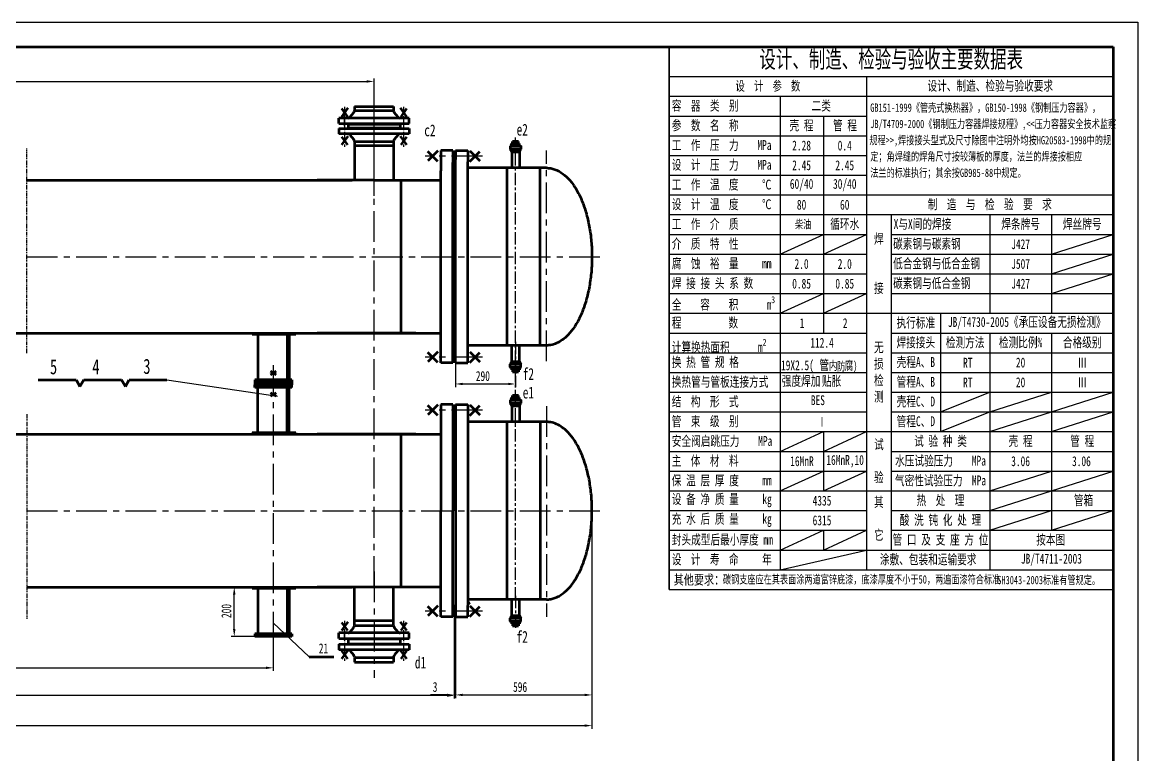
# Model space of a CAD drawing. Header units: millimetres. Extents: x 23903 to 90356, y -5632 to 81432.
# Drawn here: x 42975 to 47500, y 46860 to 49830 of the extents above; entities that cross this region are included whole.
import ezdxf

# ---------------------------------------------------------------- set-up
doc = ezdxf.new("R2010")
doc.units = ezdxf.units.MM
for name, pattern in [('CENTER', [50.8, 31.75, -6.35, 6.35, -6.35]), ('CENTERX2', [4, 2.5, -0.5, 0.5, -0.5]), ('PHANTOM2', [31.75, 15.875, -3.175, 3.175, -3.175, 3.175, -3.175])]:
    doc.linetypes.add(name, pattern=pattern)
doc.layers.get('0').update_dxf_attribs({"lineweight": 60})
doc.layers.get('DEFPOINTS').update_dxf_attribs({"color": 6, "linetype": 'PHANTOM2', "lineweight": 25})
doc.layers.add('CCX', color=3, linetype='Continuous', lineweight=25)
doc.layers.add('DD', color=4, linetype='CENTER', lineweight=25)
doc.styles.add('HZ', font='SIMFANG.TTF', dxfattribs={"width": 0.7})
doc.styles.add('HZ123', font='SIMFANG.TTF', dxfattribs={"width": 0.7, "height": 2.5})
doc.dimstyles.new('ISO-25$0', dxfattribs={"dimscale": 10, "dimtxt": 4, "dimasz": 3, "dimexe": 1.25, "dimexo": 0, "dimgap": 1.2, "dimtad": 1, "dimdec": 0, "dimtxsty": 'HZ', "dimcen": 0, "dimclrd": 256, "dimclrt": 256, "dimadec": 0, "dimazin": 0, "dimtfac": 1, "dimtdec": 0, "dimtmove": 0, "dimatfit": 2, "dimfxl": 1, "dimlwd": -1, "dimarcsym": 0})

# ---------------------------------------------------------------- blocks, each defined once
blk = doc.blocks.new('*D36')
at = {"layer": 'CCX', "color": 0, "lineweight": -2}
for p, q in [((43918.1, 47539.7), (43822.5, 47539.7)), ((43918.1, 47339.7), (43822.5, 47339.7))]:
    blk.add_line(p, q, dxfattribs=at)
at = {"layer": 'CCX'}
blk.add_line((43835, 47369.7), (43835, 47509.7), dxfattribs=at)
for points in [[(43830, 47509.7), (43840, 47509.7), (43835, 47539.7)], [(43830, 47369.7), (43840, 47369.7), (43835, 47339.7)]]:
    blk.add_solid(points, dxfattribs=at)
at = {"layer": 'DEFPOINTS', "color": 0}
for p in [(43835, 47539.7), (43918.1, 47539.7), (43918.1, 47339.7)]:
    blk.add_point(p, dxfattribs=at)
at = {"layer": 'CCX', "insert": (43803, 47442.8), "char_height": 40, "attachment_point": 5, "rotation": 90, "style": 'HZ'}
blk.add_mtext('200', dxfattribs=at)
blk = doc.blocks.new('*D39')
at = {"layer": 'CCX', "color": 0, "lineweight": -2}
for p, q in [((41093.1, 47339.7), (41093.1, 47199.9)), ((43993.1, 47349.7), (43993.1, 47199.9))]:
    blk.add_line(p, q, dxfattribs=at)
at = {"layer": 'CCX'}
blk.add_line((41123.1, 47212.4), (43963.1, 47212.4), dxfattribs=at)
for points in [[(41123.1, 47217.4), (41123.1, 47207.4), (41093.1, 47212.4)], [(43963.1, 47217.4), (43963.1, 47207.4), (43993.1, 47212.4)]]:
    blk.add_solid(points, dxfattribs=at)
at = {"layer": 'DEFPOINTS', "color": 0}
for p in [(41093.1, 47339.7), (43993.1, 47349.7), (43993.1, 47212.4)]:
    blk.add_point(p, dxfattribs=at)
at = {"layer": 'CCX', "insert": (42613.8, 47244.4), "char_height": 40, "attachment_point": 5, "style": 'HZ'}
blk.add_mtext('4400', dxfattribs=at)
blk = doc.blocks.new('*D40')
at = {"layer": 'CCX', "color": 0, "lineweight": -2}
for p, q in [((45286.1, 47849.7), (45286.1, 47090)), ((44732.1, 47466.7), (44732.1, 47090))]:
    blk.add_line(p, q, dxfattribs=at)
at = {"layer": 'CCX'}
blk.add_line((44762.1, 47102.5), (45256.1, 47102.5), dxfattribs=at)
for points in [[(44762.1, 47107.5), (44762.1, 47097.5), (44732.1, 47102.5)], [(45256.1, 47107.5), (45256.1, 47097.5), (45286.1, 47102.5)]]:
    blk.add_solid(points, dxfattribs=at)
at = {"layer": 'DEFPOINTS', "color": 0}
for p in [(45286.1, 47849.7), (44732.1, 47466.7), (45286.1, 47102.5)]:
    blk.add_point(p, dxfattribs=at)
at = {"layer": 'CCX', "insert": (44994.5, 47134.5), "char_height": 40, "attachment_point": 5, "style": 'HZ'}
blk.add_mtext('596', dxfattribs=at)
blk = doc.blocks.new('*D41')
at = {"layer": 'CCX', "color": 0, "lineweight": -2}
for p, q in [((44727.6, 47468.2), (44727.6, 47090)), ((44732.1, 47466.7), (44732.1, 47090))]:
    blk.add_line(p, q, dxfattribs=at)
at = {"layer": 'CCX'}
for p, q in [((44697.6, 47102.5), (44631.5, 47102.5)), ((44732.1, 47102.5), (44727.6, 47102.5)), ((44762.1, 47102.5), (44792.1, 47102.5))]:
    blk.add_line(p, q, dxfattribs=at)
for points in [[(44697.6, 47107.5), (44697.6, 47097.5), (44727.6, 47102.5)], [(44762.1, 47107.5), (44762.1, 47097.5), (44732.1, 47102.5)]]:
    blk.add_solid(points, dxfattribs=at)
at = {"layer": 'DEFPOINTS', "color": 0}
for p in [(44727.6, 47468.2), (44732.1, 47466.7), (44727.6, 47102.5)]:
    blk.add_point(p, dxfattribs=at)
at = {"layer": 'CCX', "insert": (44649.6, 47134.5), "char_height": 40, "attachment_point": 5, "style": 'HZ'}
blk.add_mtext('3', dxfattribs=at)
blk = doc.blocks.new('*D23')
at = {"layer": 'CCX', "color": 0, "lineweight": -2}
for p, q in [((40460.1, 47469.7), (40460.1, 47087.5)), ((44727.6, 47466.7), (44727.6, 47087.5))]:
    blk.add_line(p, q, dxfattribs=at)
at = {"layer": 'CCX'}
blk.add_line((44697.6, 47100), (40490.1, 47100), dxfattribs=at)
for points in [[(40490.1, 47105), (40490.1, 47095), (40460.1, 47100)], [(44697.6, 47105), (44697.6, 47095), (44727.6, 47100)]]:
    blk.add_solid(points, dxfattribs=at)
at = {"layer": 'DEFPOINTS', "color": 0}
for p in [(40460.1, 47469.7), (44727.6, 47466.7), (40460.1, 47100)]:
    blk.add_point(p, dxfattribs=at)
at = {"layer": 'CCX', "insert": (42590.9, 47132), "char_height": 40, "attachment_point": 5, "style": 'HZ'}
blk.add_mtext('5774', dxfattribs=at)
blk = doc.blocks.new('*D24')
at = {"layer": 'CCX', "color": 0, "lineweight": -2}
for p, q in [((39707.6, 47849.7), (39707.6, 46965.6)), ((45286.1, 47849.7), (45286.1, 46965.6))]:
    blk.add_line(p, q, dxfattribs=at)
at = {"layer": 'CCX'}
blk.add_line((39737.6, 46978.1), (45256.1, 46978.1), dxfattribs=at)
for points in [[(39737.6, 46983.1), (39737.6, 46973.1), (39707.6, 46978.1)], [(45256.1, 46983.1), (45256.1, 46973.1), (45286.1, 46978.1)]]:
    blk.add_solid(points, dxfattribs=at)
at = {"layer": 'DEFPOINTS', "color": 0}
for p in [(39707.6, 47849.7), (45286.1, 47849.7), (45286.1, 46978.1)]:
    blk.add_point(p, dxfattribs=at)
at = {"layer": 'CCX', "insert": (42446.9, 47010.1), "char_height": 40, "attachment_point": 5, "style": 'HZ'}
blk.add_mtext('7141', dxfattribs=at)
blk = doc.blocks.new('*D42')
at = {"layer": 'CCX', "color": 0, "lineweight": -2}
for p, q in [((44732.1, 48449.7), (44732.1, 48351)), ((44976.1, 48396), (44976.1, 48351))]:
    blk.add_line(p, q, dxfattribs=at)
at = {"layer": 'CCX'}
blk.add_line((44762.1, 48363.5), (44946.1, 48363.5), dxfattribs=at)
for points in [[(44762.1, 48368.5), (44762.1, 48358.5), (44732.1, 48363.5)], [(44946.1, 48368.5), (44946.1, 48358.5), (44976.1, 48363.5)]]:
    blk.add_solid(points, dxfattribs=at)
at = {"layer": 'DEFPOINTS', "color": 0}
for p in [(44732.1, 48449.7), (44976.1, 48396), (44976.1, 48363.5)]:
    blk.add_point(p, dxfattribs=at)
at = {"layer": 'CCX', "insert": (44843.5, 48395.5), "char_height": 40, "attachment_point": 5, "style": 'HZ'}
blk.add_mtext('290', dxfattribs=at)
blk = doc.blocks.new('*D167')
at = {"layer": 'CCX', "color": 0, "lineweight": -2}
for p, q in [((40793.1, 48613.4), (40793.1, 49602.9)), ((44402.1, 49189.7), (44402.1, 49602.9))]:
    blk.add_line(p, q, dxfattribs=at)
at = {"layer": 'CCX'}
blk.add_line((40823.1, 49590.4), (44372.1, 49590.4), dxfattribs=at)
for points in [[(40823.1, 49595.4), (40823.1, 49585.4), (40793.1, 49590.4)], [(44372.1, 49595.4), (44372.1, 49585.4), (44402.1, 49590.4)]]:
    blk.add_solid(points, dxfattribs=at)
at = {"layer": 'DEFPOINTS', "color": 0}
for p in [(44402.1, 49590.4), (44402.1, 49189.7), (40793.1, 48613.4)]:
    blk.add_point(p, dxfattribs=at)
at = {"layer": 'CCX', "insert": (42392.3, 49622.4), "char_height": 40, "attachment_point": 5, "style": 'HZ'}
blk.add_mtext('5100', dxfattribs=at)

msp = doc.modelspace()

# ---------------------------------------------------------------- linework, layer by layer
for p, q in [((39339.8, 49730.1), (47399.8, 49730.1)), ((47399.8, 49730.1), (47399.8, 43990.1)), ((44270.1, 49480.4), (44294.1, 49447.5)), ((44296.1, 49483.5), (44270.2, 49447.5)), ((44304.2, 49445.3), (44320.3, 49464.3)), ((44322.6, 49488.8), (44481.6, 49488.8)), ((44322.6, 49488.8), (44322.6, 49472.7)), ((44322.6, 49472.7), (44481.6, 49472.7)), ((44481.6, 49488.8), (44481.6, 49472.7)), ((44500.1, 49445.3), (44484, 49464.3)), ((44508.1, 49483.5), (44534.1, 49447.5)), ((44534.2, 49480.4), (44510.2, 49447.5)), ((44544.6, 49441.7), (44259.6, 49441.7)), ((44259.6, 49419.7), (44259.6, 49441.7)), ((44259.6, 49419.7), (44544.6, 49419.7)), ((44296.6, 49417.7), (44296.6, 49419.7)), ((44296.6, 49417.7), (44507.6, 49417.7)), ((44296.6, 49417.7), (44296.6, 49401.7)), ((44507.6, 49417.7), (44507.6, 49419.7)), ((44507.6, 49419.7), (44507.6, 49401.7)), ((44544.6, 49419.7), (44544.6, 49441.7)), ((44259.6, 49399.7), (44259.6, 49377.7)), ((44259.6, 49399.7), (44544.6, 49399.7)), ((44544.6, 49377.7), (44259.6, 49377.7)), ((44270.1, 49365.6), (44294.1, 49332.7)), ((44296.1, 49368.8), (44270.2, 49332.7)), ((44296.6, 49401.7), (44507.6, 49401.7)), ((44296.6, 49401.7), (44296.6, 49399.7)), ((44304.2, 49374.2), (44320.3, 49355.2)), ((44500.1, 49374.2), (44484, 49355.2)), ((44507.6, 49401.7), (44507.6, 49399.7)), ((44508.1, 49368.8), (44534.1, 49332.7)), ((44534.2, 49365.6), (44510.2, 49332.7)), ((44544.6, 49399.7), (44544.6, 49377.7)), ((44322.6, 49346.7), (44322.6, 49189.7)), ((44322.6, 49346.7), (44481.6, 49346.7)), ((44322.6, 49330.7), (44481.6, 49330.7)), ((44481.6, 49346.7), (44481.6, 49189.7)), ((44956.4, 49330), (44954.7, 49328.3)), ((44954.7, 49328.3), (44954.7, 49315.5)), ((44954.7, 49328.3), (44997.6, 49328.3)), ((44956.4, 49330), (44995.8, 49330)), ((44959.8, 49330), (44959.8, 49338.6)), ((44959.8, 49338.6), (44976.1, 49338.6)), ((44959.8, 49338.6), (44964.1, 49338.6)), ((44964.1, 49338.6), (44964.1, 49346.3)), ((44967.1, 49347.2), (44985.1, 49347.2)), ((44970.1, 49346.3), (44970.1, 49338.6)), ((44992.4, 49338.6), (44976.1, 49338.6)), ((44982.1, 49346.3), (44982.1, 49338.6)), ((44988.1, 49338.6), (44988.1, 49346.3)), ((44992.4, 49338.6), (44988.1, 49338.6)), ((44992.4, 49330), (44992.4, 49338.6)), ((44995.8, 49330), (44997.6, 49328.3)), ((44997.6, 49328.3), (44997.6, 49315.5)), ((44660.8, 49308.5), (44620.1, 49267.8)), ((44660.8, 49266), (44620.1, 49306.7)), ((44721.6, 49309.7), (44673.6, 49309.7)), ((44673.6, 49309.7), (44673.6, 49228.4)), ((44721.6, 49309.7), (44721.6, 49261.2)), ((44726.1, 49267.7), (44732.1, 49273.7)), ((44732.1, 49309.7), (44732.1, 49273.7)), ((44732.1, 49309.7), (44782.1, 49309.7)), ((44732.1, 49273.7), (44732.1, 49309.7)), ((44732.1, 49273.7), (44732.1, 49309.7)), ((44732.1, 48485.7), (44732.1, 49273.7)), ((44782.1, 49309.7), (44782.1, 49264.8)), ((44791, 49308.5), (44831.7, 49267.8)), ((44791, 49266), (44831.7, 49306.7)), ((44960.7, 49304.3), (44954.7, 49315.5)), ((44954.7, 49315.5), (44997.6, 49315.5)), ((44960.7, 49304.3), (44960.7, 49239.7)), ((44960.7, 49304.3), (44991.6, 49304.3)), ((44991.6, 49304.3), (44997.6, 49315.5)), ((44991.6, 49304.3), (44991.6, 49239.7)), ((44673.6, 48531.1), (44673.6, 49228.4)), ((44727.6, 49261.2), (44721.6, 49261.2)), ((44721.6, 48498.2), (44721.6, 49261.2)), ((44726.1, 49267.7), (44726.1, 49261.2)), ((44726.1, 48498.2), (44726.1, 49261.2)), ((44732.1, 48960.1), (44732.1, 49262.7)), ((44782.1, 48494.7), (44782.1, 49264.8)), ((44976.1, 49239.7), (44782.1, 49239.7)), ((44942.1, 48519.7), (44942.1, 49239.7)), ((45101.1, 49239.7), (44976.1, 49239.7)), ((45076.1, 48519.7), (45076.1, 49239.7)), ((42993.3, 49189.7), (44313.6, 49189.7)), ((44402.1, 49189.7), (44171, 49189.7)), ((44402.1, 49189.7), (44673.6, 49189.7)), ((44511.6, 48569.7), (44511.6, 49189.7)), ((40793.1, 48569.7), (44673.6, 48569.7)), ((43907.6, 48563.7), (43907.6, 48569.7)), ((44085.1, 48563.7), (43907.6, 48563.7)), ((43930.1, 48563.7), (43930.1, 48379.7)), ((44050.1, 48563.7), (44050.1, 48379.7)), ((44058.1, 48563.7), (44058.1, 48379.7)), ((44085.1, 48563.7), (44085.1, 48569.7)), ((44571.6, 48569.7), (44171, 48569.7)), ((44673.6, 48449.7), (44673.6, 48531.1)), ((44976.1, 48519.7), (44782.1, 48519.7)), ((44960.7, 48455.2), (44960.7, 48519.7)), ((45101.1, 48519.7), (44976.1, 48519.7)), ((44991.6, 48455.2), (44991.6, 48519.7)), ((44660.8, 48493.5), (44620.1, 48452.8)), ((44660.8, 48451), (44620.1, 48491.7)), ((44721.6, 48449.7), (44721.6, 48498.2)), ((44726.1, 48498.2), (44721.6, 48498.2)), ((44726.1, 48491.7), (44726.1, 48498.2)), ((44726.1, 48491.7), (44732.1, 48485.7)), ((44732.1, 48449.7), (44732.1, 48485.7)), ((44782.1, 48449.7), (44782.1, 48494.7)), ((44791, 48493.5), (44831.7, 48452.8)), ((44791, 48451), (44831.7, 48491.7)), ((43981.5, 48415.3), (44004.4, 48400.8)), ((44004.8, 48415.3), (43981.9, 48400.8)), ((44721.6, 48449.7), (44673.6, 48449.7)), ((44732.1, 48449.7), (44782.1, 48449.7)), ((44960.7, 48455.2), (44954.7, 48444)), ((44954.7, 48444), (44997.6, 48444)), ((44954.7, 48431.2), (44954.7, 48444)), ((44954.7, 48431.2), (44997.6, 48431.2)), ((44956.4, 48429.5), (44954.7, 48431.2)), ((44956.4, 48429.5), (44995.8, 48429.5)), ((44959.8, 48429.5), (44959.8, 48420.9)), ((44959.8, 48420.9), (44964.1, 48420.9)), ((44959.8, 48420.9), (44976.1, 48420.9)), ((44960.7, 48455.2), (44991.6, 48455.2)), ((44964.1, 48420.9), (44964.1, 48413.2)), ((44970.1, 48413.2), (44970.1, 48420.9)), ((44992.4, 48420.9), (44976.1, 48420.9)), ((44982.1, 48413.2), (44982.1, 48420.9)), ((44992.4, 48420.9), (44988.1, 48420.9)), ((44988.1, 48420.9), (44988.1, 48413.2)), ((44991.6, 48455.2), (44997.6, 48444)), ((44992.4, 48429.5), (44992.4, 48420.9)), ((44995.8, 48429.5), (44997.6, 48431.2)), ((44997.6, 48431.2), (44997.6, 48444)), ((43039.9, 48380), (43193.3, 48380)), ((43193.3, 48380), (43208.8, 48353.2)), ((43208.8, 48353.2), (43224.3, 48380)), ((43224.3, 48380), (43377.7, 48380)), ((43377.7, 48380), (43393.2, 48353.2)), ((43393.2, 48353.2), (43408.7, 48380)), ((43408.7, 48380), (43562.1, 48380)), ((44068.1, 48379.7), (43918.1, 48379.7)), ((43918.1, 48379.7), (43918.1, 48369.7)), ((44068.1, 48369.7), (43918.1, 48369.7)), ((43918.1, 48369.7), (43918.1, 48349.7)), ((44068.1, 48379.7), (44068.1, 48369.7)), ((44068.1, 48369.7), (44068.1, 48359.7)), ((44967.1, 48412.3), (44985.1, 48412.3)), ((43918.1, 48349.7), (43918.1, 48359.7)), ((44068.1, 48359.7), (43918.1, 48359.7)), ((44068.1, 48349.7), (43918.1, 48349.7)), ((43930.1, 48165.7), (43930.1, 48349.7)), ((43981.5, 48313.7), (44004.4, 48328.1)), ((44004.8, 48313.7), (43981.9, 48328.1)), ((44050.1, 48165.7), (44050.1, 48349.7)), ((44058.1, 48165.7), (44058.1, 48349.7)), ((44068.1, 48349.7), (44068.1, 48359.7)), ((44660.8, 48278.5), (44620.1, 48237.8)), ((44673.6, 48279.7), (44673.6, 47849.7)), ((44721.6, 48279.7), (44673.6, 48279.7)), ((44721.6, 48279.7), (44721.6, 47849.7)), ((44732.1, 48279.7), (44782.1, 48279.7)), ((44732.1, 48279.7), (44732.1, 48243.7)), ((44782.1, 48279.7), (44782.1, 48234.8)), ((44791, 48278.5), (44831.7, 48237.8)), ((44956.4, 48300), (44954.7, 48298.3)), ((44954.7, 48298.3), (44997.6, 48298.3)), ((44954.7, 48298.3), (44954.7, 48285.5)), ((44954.7, 48285.5), (44997.6, 48285.5)), ((44960.7, 48274.3), (44954.7, 48285.5)), ((44956.4, 48300), (44995.8, 48300)), ((44959.8, 48308.6), (44964.1, 48308.6)), ((44959.8, 48308.6), (44976.1, 48308.6)), ((44959.8, 48300), (44959.8, 48308.6)), ((44964.1, 48308.6), (44964.1, 48316.3)), ((44967.1, 48317.2), (44985.1, 48317.2)), ((44970.1, 48316.3), (44970.1, 48308.6)), ((44992.4, 48308.6), (44976.1, 48308.6)), ((44982.1, 48316.3), (44982.1, 48308.6)), ((44988.1, 48308.6), (44988.1, 48316.3)), ((44992.4, 48308.6), (44988.1, 48308.6)), ((44991.6, 48274.3), (44997.6, 48285.5)), ((44992.4, 48300), (44992.4, 48308.6)), ((44995.8, 48300), (44997.6, 48298.3)), ((44997.6, 48298.3), (44997.6, 48285.5)), ((44660.8, 48236), (44620.1, 48276.7)), ((44726.1, 48237.7), (44732.1, 48243.7)), ((44732.1, 48243.7), (44732.1, 47455.7)), ((44782.1, 48234.8), (44782.1, 47464.7)), ((44791, 48236), (44831.7, 48276.7)), ((44960.7, 48274.3), (44991.6, 48274.3)), ((44960.7, 48274.3), (44960.7, 48209.7)), ((44991.6, 48274.3), (44991.6, 48209.7)), ((44976.1, 48209.7), (44782.1, 48209.7)), ((44942.1, 47489.7), (44942.1, 48209.7)), ((45101.1, 48209.7), (44976.1, 48209.7)), ((45076.1, 48209.7), (45076.1, 47489.7)), ((40793.1, 48159.7), (44673.6, 48159.7)), ((44085.1, 48165.7), (43907.6, 48165.7)), ((43907.6, 48165.7), (43907.6, 48159.7)), ((44085.1, 48165.7), (44085.1, 48159.7)), ((44571.6, 48159.7), (44171, 48159.7)), ((44511.6, 47539.7), (44511.6, 48159.7)), ((44673.6, 47419.7), (44673.6, 47849.7)), ((44721.6, 47419.7), (44721.6, 47849.7)), ((44732.1, 47769.4), (44732.1, 47466.7)), ((42993.3, 47539.7), (44313.6, 47539.7)), ((43907.6, 47533.7), (43907.6, 47539.7)), ((44085.1, 47533.7), (43907.6, 47533.7)), ((43930.1, 47533.7), (43930.1, 47349.7)), ((44050.1, 47533.7), (44050.1, 47349.7)), ((44058.1, 47533.7), (44058.1, 47349.7)), ((44085.1, 47533.7), (44085.1, 47539.7)), ((44673.6, 47539.7), (44171, 47539.7)), ((44322.6, 47384.7), (44322.6, 47539.7)), ((44481.6, 47384.7), (44481.6, 47539.7)), ((44660.8, 47463.5), (44620.1, 47422.8)), ((44726.1, 47461.7), (44726.1, 47468.2)), ((44976.1, 47489.7), (44782.1, 47489.7)), ((44782.1, 47419.7), (44782.1, 47464.7)), ((44791, 47463.5), (44831.7, 47422.8)), ((44960.7, 47425.2), (44960.7, 47489.7)), ((45101.1, 47489.7), (44976.1, 47489.7)), ((44991.6, 47425.2), (44991.6, 47489.7)), ((44660.8, 47421), (44620.1, 47461.7)), ((44721.6, 47419.7), (44673.6, 47419.7)), ((44726.1, 47461.7), (44732.1, 47455.7)), ((44732.1, 47419.7), (44732.1, 47455.7)), ((44732.1, 47455.7), (44732.1, 47419.7)), ((44732.1, 47455.7), (44732.1, 47419.7)), ((44732.1, 47419.7), (44782.1, 47419.7)), ((44791, 47421), (44831.7, 47461.7)), ((44960.7, 47425.2), (44954.7, 47414)), ((44960.7, 47425.2), (44991.6, 47425.2)), ((44991.6, 47425.2), (44997.6, 47414)), ((44270.1, 47396), (44294.1, 47363.1)), ((44296.1, 47399.2), (44270.2, 47363.1)), ((44304.2, 47357.3), (44320.3, 47376.3)), ((44322.6, 47404.5), (44481.6, 47404.5)), ((44322.6, 47384.7), (44481.6, 47384.7)), ((44500.1, 47357.3), (44484, 47376.3)), ((44508.1, 47399.2), (44534.1, 47363.1)), ((44534.2, 47396), (44510.2, 47363.1)), ((44954.7, 47401.2), (44954.7, 47414)), ((44954.7, 47414), (44997.6, 47414)), ((44956.4, 47399.5), (44954.7, 47401.2)), ((44954.7, 47401.2), (44997.6, 47401.2)), ((44956.4, 47399.5), (44995.8, 47399.5)), ((44959.8, 47399.5), (44959.8, 47390.9)), ((44959.8, 47390.9), (44976.1, 47390.9)), ((44959.8, 47390.9), (44964.1, 47390.9)), ((44964.1, 47390.9), (44964.1, 47383.2)), ((44967.1, 47382.3), (44985.1, 47382.3)), ((44970.1, 47383.2), (44970.1, 47390.9)), ((44992.4, 47390.9), (44976.1, 47390.9)), ((44982.1, 47383.2), (44982.1, 47390.9)), ((44988.1, 47390.9), (44988.1, 47383.2)), ((44992.4, 47390.9), (44988.1, 47390.9)), ((44992.4, 47399.5), (44992.4, 47390.9)), ((44995.8, 47399.5), (44997.6, 47401.2)), ((44997.6, 47401.2), (44997.6, 47414)), ((44068.1, 47349.7), (43918.1, 47349.7)), ((43918.1, 47349.7), (43918.1, 47339.7)), ((44068.1, 47339.7), (43918.1, 47339.7)), ((44068.1, 47349.7), (44068.1, 47339.7)), ((44544.6, 47353.7), (44259.6, 47353.7)), ((44259.6, 47331.7), (44259.6, 47353.7)), ((44259.6, 47331.7), (44544.6, 47331.7)), ((44296.6, 47333.4), (44296.6, 47335.4)), ((44296.6, 47333.4), (44296.6, 47317.4)), ((44296.6, 47329.7), (44296.6, 47331.7)), ((44296.6, 47331.7), (44296.6, 47309.7)), ((44296.6, 47329.7), (44507.6, 47329.7)), ((44507.6, 47329.7), (44507.6, 47331.7)), ((44507.6, 47329.7), (44507.6, 47307.7)), ((44544.6, 47331.7), (44544.6, 47353.7)), ((44259.6, 47307.7), (44259.6, 47285.7)), ((44259.6, 47307.7), (44544.6, 47307.7)), ((44544.6, 47285.7), (44259.6, 47285.7)), ((44296.1, 47284.5), (44270.2, 47248.4)), ((44296.6, 47317.4), (44296.6, 47315.4)), ((44296.6, 47309.7), (44507.6, 47309.7)), ((44296.6, 47309.7), (44296.6, 47307.7)), ((44304.2, 47282.2), (44320.3, 47263.2)), ((44500.1, 47282.2), (44484, 47263.2)), ((44507.6, 47309.7), (44507.6, 47307.7)), ((44508.1, 47284.5), (44534.1, 47248.4)), ((44544.6, 47307.7), (44544.6, 47285.7)), ((44139.1, 47257.1), (44239.1, 47257.1)), ((44270.1, 47281.3), (44294.1, 47248.4)), ((44322.6, 47254.7), (44481.6, 47254.7)), ((44322.6, 47254.7), (44322.6, 47235)), ((44481.6, 47256.7), (44481.6, 47235)), ((44534.2, 47281.3), (44510.2, 47248.4)), ((44322.6, 47235), (44481.6, 47235))]:
    msp.add_line(p, q)
for centre, radius, start, end in [((44312.6, 49470.8), 10, 319.7953, 0), ((44491.6, 49470.8), 10, 180, 220.2047), ((44296.5, 49451.7), 10, 270, 319.7953), ((44507.7, 49451.7), 10, 220.2047, 270), ((44507.7, 49451.7), 10, 220.2047, 270), ((44296.5, 49367.7), 10, 40.2047, 90), ((44507.7, 49367.7), 10, 90, 139.7953), ((44312.6, 49348.7), 10, 0, 40.2047), ((44491.6, 49348.7), 10, 139.7953, 180), ((44967.1, 49341.6), 5.59, 57.5288, 122.4712), ((44967.1, 49341.6), 5.59, 57.5288, 122.4712), ((44976.1, 49325.7), 21.4, 73.7398, 106.2602), ((44976.1, 49325.7), 21.4, 73.7398, 106.2602), ((44985.1, 49341.6), 5.59, 57.5288, 122.4712), ((44985.1, 49341.6), 5.59, 57.5288, 122.4712), ((44967.1, 48417.9), 5.59, 237.5288, 302.4712), ((44967.1, 48417.9), 5.59, 237.5288, 302.4712), ((44976.1, 48433.7), 21.4, 253.7398, 286.2602), ((44976.1, 48433.7), 21.4, 253.7398, 286.2602), ((44985.1, 48417.9), 5.59, 237.5288, 302.4712), ((44985.1, 48417.9), 5.59, 237.5288, 302.4712), ((44967.1, 48311.6), 5.59, 57.5288, 122.4712), ((44967.1, 48311.6), 5.59, 57.5288, 122.4712), ((44976.1, 48295.7), 21.4, 73.7398, 106.2602), ((44976.1, 48295.7), 21.4, 73.7398, 106.2602), ((44985.1, 48311.6), 5.59, 57.5288, 122.4712), ((44985.1, 48311.6), 5.59, 57.5288, 122.4712), ((44794.1, 47464.7), 12, 105.9454, 180), ((44312.6, 47382.8), 10, 319.7953, 0), ((44491.6, 47382.8), 10, 180, 220.2047), ((44967.1, 47387.9), 5.59, 237.5288, 302.4712), ((44967.1, 47387.9), 5.59, 237.5288, 302.4712), ((44976.1, 47403.7), 21.4, 253.7398, 286.2602), ((44976.1, 47403.7), 21.4, 253.7398, 286.2602), ((44985.1, 47387.9), 5.59, 237.5288, 302.4712), ((44985.1, 47387.9), 5.59, 237.5288, 302.4712), ((44296.5, 47363.7), 10, 270, 319.7953), ((44507.7, 47363.7), 10, 220.2047, 270), ((44296.5, 47275.7), 10, 40.2047, 90), ((44507.7, 47275.7), 10, 90, 139.7953), ((44312.6, 47256.7), 10, 0, 40.2047), ((44491.6, 47256.7), 10, 139.7953, 180)]:
    msp.add_arc(centre, radius, start, end)
for points in [[(45101.1, 49239.7), (45107, 49239.7), (45112.8, 49239.2), (45124.3, 49237.1), (45130.1, 49235.6), (45141.4, 49231.5), (45147, 49228.9), (45162.8, 49220.2), (45172.8, 49212.8), (45191.8, 49195), (45200.8, 49184.6), (45218, 49160.7), (45226.1, 49147.1), (45240.9, 49117.5), (45247.7, 49101.5), (45259.7, 49067.5), (45264.9, 49049.5), (45273.7, 49011.9), (45277.3, 48992.4), (45282.7, 48952.5), (45284.5, 48932.1), (45286.3, 48890.9), (45286.4, 48870.2), (45284.6, 48829), (45282.8, 48808.6), (45277.5, 48768.6), (45274, 48749.1), (45265.3, 48711.5), (45260.1, 48693.4), (45248.2, 48659.2), (45241.5, 48643.2), (45226.7, 48613.5), (45218.6, 48599.9), (45201.3, 48575.5), (45192, 48564.7), (45175.1, 48548.8), (45167.6, 48543), (45152.3, 48533.1), (45144.3, 48529.1), (45128.2, 48523.2), (45119.9, 48521.2), (45108.1, 48519.9), (45104.6, 48519.7), (45101.1, 48519.7)], [(45101.1, 47489.7), (45107, 47489.7), (45112.8, 47490.3), (45124.3, 47492.3), (45130.1, 47493.9), (45141.4, 47498), (45147, 47500.5), (45162.8, 47509.3), (45172.8, 47516.7), (45191.8, 47534.5), (45200.8, 47544.9), (45218, 47568.8), (45226.1, 47582.4), (45240.9, 47612), (45247.7, 47628), (45259.7, 47662), (45264.9, 47680), (45273.7, 47717.6), (45277.3, 47737.1), (45282.7, 47777), (45284.5, 47797.4), (45286.3, 47838.6), (45286.4, 47859.3), (45284.6, 47900.5), (45282.8, 47920.9), (45277.5, 47960.9), (45274, 47980.4), (45265.3, 48018), (45260.1, 48036.1), (45248.2, 48070.3), (45241.5, 48086.3), (45226.7, 48116), (45218.6, 48129.6), (45201.3, 48154), (45192, 48164.8), (45175.1, 48180.7), (45167.6, 48186.5), (45152.3, 48196.4), (45144.3, 48200.4), (45128.2, 48206.3), (45119.9, 48208.3), (45108.1, 48209.6), (45104.6, 48209.7), (45101.1, 48209.7)]]:
    msp.add_open_spline(points, degree=3, knots=[0, 0, 0, 0, 0.089618, 0.089618, 0.179236, 0.179236, 0.268854, 0.268854, 0.438635, 0.438635, 0.608415, 0.608415, 0.782984, 0.782984, 0.957552, 0.957552, 1.132121, 1.132121, 1.30669, 1.30669, 1.481258, 1.481258, 1.655827, 1.655827, 1.830395, 1.830395, 2.004964, 2.004964, 2.179532, 2.179532, 2.354101, 2.354101, 2.52867, 2.52867, 2.703238, 2.703238, 2.831403, 2.831403, 2.959567, 2.959567, 3.087732, 3.087732, 3.141593, 3.141593, 3.141593, 3.141593])
at = {"layer": 'CCX'}
for p, q in [((39089.8, 49830.1), (47499.8, 49830.1)), ((47499.8, 49830.1), (47499.8, 43890.1)), ((45599.8, 49610.1), (47399.8, 49610.1)), ((46399.8, 49610.1), (46399.8, 47610.1)), ((45599.8, 49530.1), (47399.8, 49530.1)), ((46049.8, 49530.1), (46049.8, 47610.1)), ((45599.8, 49450.1), (46399.8, 49450.1)), ((46224.8, 49450.1), (46224.8, 48570.1)), ((45599.8, 49370.1), (46399.8, 49370.1)), ((45599.8, 49290.1), (46399.8, 49290.1)), ((45599.8, 49210.1), (46399.8, 49210.1)), ((45599.8, 49130.1), (47399.8, 49130.1)), ((45599.8, 49050.1), (47399.8, 49050.1)), ((46499.8, 49050.1), (46499.8, 47690.1)), ((46899.8, 49050.1), (46899.8, 48650.1)), ((47149.8, 49050.1), (47149.8, 48650.1)), ((45599.8, 48970.1), (46399.8, 48970.1)), ((46049.8, 48890.1), (46224.8, 48970.1)), ((46224.8, 48890.1), (46399.8, 48970.1)), ((46499.8, 48970.1), (47399.8, 48970.1)), ((47149.8, 48890.1), (47399.8, 48970.1)), ((45599.8, 48890.1), (46399.8, 48890.1)), ((46499.8, 48890.1), (47399.8, 48890.1)), ((47149.8, 48810.1), (47399.8, 48890.1)), ((45599.8, 48810.1), (46399.8, 48810.1)), ((46499.8, 48810.1), (47399.8, 48810.1)), ((47149.8, 48730.1), (47399.8, 48810.1)), ((45599.8, 48730.1), (46399.8, 48730.1)), ((46049.8, 48650.1), (46224.8, 48730.1)), ((46224.8, 48650.1), (46399.8, 48730.1)), ((46499.8, 48730.1), (47399.8, 48730.1)), ((45599.8, 48650.1), (47399.8, 48650.1)), ((46699.8, 48650.1), (46699.8, 48170.1)), ((45599.8, 48570.1), (46399.8, 48570.1)), ((46499.8, 48570.1), (47399.8, 48570.1)), ((46899.8, 48570.1), (46899.8, 47610.1)), ((47149.8, 48570.1), (47149.8, 47850.1)), ((45599.8, 48490.1), (46399.8, 48490.1)), ((46499.8, 48490.1), (47399.8, 48490.1)), ((43562.1, 48380), (44010.1, 48313.5)), ((45599.8, 48410.1), (46399.8, 48410.1)), ((46499.8, 48410.1), (47399.8, 48410.1)), ((45599.8, 48330.1), (46399.8, 48330.1)), ((46499.8, 48330.1), (47399.8, 48330.1)), ((46699.8, 48250.1), (46899.8, 48330.1)), ((46899.8, 48250.1), (47149.8, 48330.1)), ((47149.8, 48250.1), (47399.8, 48330.1)), ((45599.8, 48250.1), (46399.8, 48250.1)), ((46499.8, 48250.1), (47399.8, 48250.1)), ((46699.8, 48170.1), (46899.8, 48250.1)), ((46899.8, 48170.1), (47149.8, 48250.1)), ((47149.8, 48170.1), (47399.8, 48250.1)), ((45599.8, 48170.1), (46399.8, 48170.1)), ((46049.8, 48090.1), (46224.8, 48170.1)), ((46224.8, 48090.1), (46399.8, 48170.1)), ((46224.8, 48170.1), (46224.8, 47930.1)), ((46399.8, 48170.1), (47399.8, 48170.1)), ((45599.8, 48090.1), (46399.8, 48090.1)), ((46499.8, 48090.1), (47399.8, 48090.1)), ((45599.8, 48010.1), (46399.8, 48010.1)), ((46049.8, 47930.1), (46224.8, 48010.1)), ((46224.8, 47930.1), (46399.8, 48010.1)), ((46499.8, 48010.1), (47399.8, 48010.1)), ((46899.8, 47930.1), (47149.8, 48010.1)), ((47149.8, 47930.1), (47399.8, 48010.1)), ((45599.8, 47930.1), (46399.8, 47930.1)), ((46399.8, 47930.1), (47399.8, 47930.1)), ((46899.8, 47850.1), (47149.8, 47930.1)), ((45599.8, 47850.1), (46399.8, 47850.1)), ((46499.8, 47850.1), (47399.8, 47850.1)), ((46899.8, 47770.1), (47149.8, 47850.1)), ((47149.8, 47850.1), (47149.8, 47770.1)), ((47149.8, 47770.1), (47399.8, 47850.1)), ((45599.8, 47770.1), (46399.8, 47770.1)), ((46049.8, 47690.1), (46224.8, 47770.1)), ((46224.8, 47770.1), (46224.8, 47690.1)), ((46224.8, 47690.1), (46399.8, 47770.1)), ((46499.8, 47770.1), (47399.8, 47770.1)), ((45599.8, 47690.1), (47399.8, 47690.1)), ((46049.8, 47610.1), (46399.8, 47690.1)), ((45599.8, 47610.1), (47399.8, 47610.1)), ((45599.8, 47530.1), (47399.8, 47530.1)), ((44139.1, 47257.1), (43993.1, 47395.2))]:
    msp.add_line(p, q, dxfattribs=at)
at = {"layer": 'CCX', "lineweight": 35}
for p, q in [((45599.8, 49730.1), (45599.8, 47530.1)), ((45599.8, 49730.1), (47399.8, 49730.1)), ((47399.8, 49730.1), (47399.8, 47607.1))]:
    msp.add_line(p, q, dxfattribs=at)
at = {"layer": 'DD', "linetype": 'CENTERX2', "ltscale": 50}
for p, q in [((44402.1, 47539.7), (44402.1, 49534.5)), ((44402.1, 49126.3), (44402.1, 49398.9)), ((44841.8, 49287.2), (44609.9, 49287.2)), ((45101.1, 48455.9), (45101.1, 49310.3)), ((42993.3, 48879.7), (45321.4, 48879.7)), ((44841.8, 48472.2), (44609.9, 48472.2)), ((43993.1, 48440.1), (43993.1, 47263.9)), ((44841.8, 48257.2), (44609.9, 48257.2)), ((45101.1, 48273.6), (45101.1, 47419.2)), ((42993.3, 47849.7), (45321.4, 47849.7)), ((44402.1, 47603.2), (44402.1, 47330.6)), ((44402.1, 47603.2), (44402.1, 47172.2)), ((44841.8, 47442.2), (44609.9, 47442.2))]:
    msp.add_line(p, q, dxfattribs=at)
at = {"layer": 'DD', "lineweight": -3}
for p, q in [((44282.1, 49487.4), (44282.1, 49324.9)), ((44282.1, 49409.1), (44282.1, 49463.7)), ((44522.1, 49487.4), (44522.1, 49324.9)), ((44282.1, 47403.1), (44282.1, 47240.6)), ((44282.1, 47324.8), (44282.1, 47379.4)), ((44522.1, 47403.1), (44522.1, 47240.6))]:
    msp.add_line(p, q, dxfattribs=at)
at = {"layer": 'DD', "linetype": 'CENTERX2', "ltscale": 20}
for p, q in [((44976.1, 47489.7), (44976.1, 49363.5)), ((44976.1, 48534.5), (44976.1, 48396)), ((44976.1, 48195), (44976.1, 48333.5)), ((44976.1, 47504.5), (44976.1, 47366))]:
    msp.add_line(p, q, dxfattribs=at)
at = {"layer": 'DEFPOINTS'}
for p, q in [((42993.3, 48488.7), (42993.3, 49318.6)), ((42993.3, 48240.8), (42993.3, 47410.9))]:
    msp.add_line(p, q, dxfattribs=at)

# ---------------------------------------------------------------- texts
at = {"color": 0, "style": 'HZ', "width": 0.7}
for s, height, p in [('5', 61.4, (43087.4, 48402.8)), ('4', 61.4, (43259.2, 48402.8)), ('3', 61.4, (43465.9, 48404.3)), ('21', 40, (44177.9, 47271.5))]:
    msp.add_text(s, height=height, dxfattribs=at).set_placement(p)
at = {"style": 'HZ123', "width": 0.7}
for s, p in [('f2', (45005.3, 48380.2)), ('e1', (45005.3, 48304.7))]:
    msp.add_text(s, height=48, dxfattribs=at).set_placement(p)
at = {"layer": 'CCX'}
for s, height, style, width, p in [(' GB151-1999《管壳式换热器》，GB150-1998《钢制压力容器》，', 33.75, 'HZ123', 0.7, (46397.9, 49467.2)), ('c2', 48, 'HZ123', 0.7, (44605.8, 49368.1)), ('e2', 48, 'HZ123', 0.7, (44980.3, 49370.8)), (' JB/T4709-2000《钢制压力容器焊接规程》,<<压力容器安全技术监察', 33.75, 'HZ123', 0.7, (46397.9, 49401.2)), ('规程>>,焊接接头型式及尺寸除图中注明外均按HG20583-1998中的规', 33.75, 'HZ123', 0.7, (46411.2, 49335.2)), (' 定；角焊缝的焊角尺寸按较薄板的厚度，法兰的焊接按相应', 33.75, 'HZ123', 0.7, (46397.9, 49269.1)), (' 法兰的标准执行；其余按GB985-88中规定。', 33.75, 'HZ123', 0.7, (46397.9, 49203.1)), ('19X2.5(', 40, 'HZ123', 0.7, (46052.9, 48419.4)), ('管', 40, 'HZ123', 0.7, (46208.4, 48420.3)), ('内', 35, 'HZ123', 0.7, (46247.2, 48420.3)), ('腐)', 35, 'HZ123', 0.7, (46311.6, 48420.3)), ('防', 35, 'HZ123', 0.7, (46279.7, 48417.6)), ('其他要求：', 40, 'HZ', 0.75, (45617.7, 47550)), (' 碳钢支座应在其表面涂两道富锌底漆，底漆厚度不小于50，两遍面漆符合标准', 33.75, 'HZ123', 0.7, (45800.2, 47554.1)), ('SH3043-2003标准有管规定。', 33.75, 'HZ123', 0.7, (46930.1, 47551.5)), ('f2', 48, 'HZ123', 0.7, (44980.3, 47314.1)), ('d1', 48, 'HZ123', 0.7, (44567.6, 47209.8))]:
    msp.add_text(s, height=height, dxfattribs=dict(at, style=style, width=width)).set_placement(p)
for s, insert, char_height, width, attachment_point, style in [('设计、制造、检验与验收主要数据表', (46499.8, 49676.3), 70, 1800, 5, 'HZ123'), ('{\\H0.9722x;设  计  参  数}', (45999.8, 49570.1), 40, 800, 5, 'HZ123'), ('设计、制造、检验与验收要求', (46901.7, 49570.7), 40, 1000, 5, 'HZ123'), ('容  器  类  别  ', (45609.8, 49490.1), 40, 450, 4, 'HZ123'), ('二类', (46216, 49490.1), 40, 175, 5, 'HZ123'), ('参  数  名  称  ', (45609.8, 49410.1), 40, 450, 4, 'HZ123'), ('壳 程', (46135.9, 49410.1), 40, 175, 5, 'HZ123'), ('管 程', (46312.4, 49410.1), 40, 175, 5, 'HZ123'), ('工  作  压  力    MPa  ', (45609.8, 49330.1), 40, 450, 4, 'HZ123'), ('2.28', (46136.4, 49330.1), 40, 175, 5, 'HZ123'), ('0.4', (46311.4, 49330.1), 40, 175, 5, 'HZ123'), ('设  计  压  力    MPa  ', (45609.8, 49250.1), 40, 450, 4, 'HZ123'), ('2.45', (46136.4, 49250.1), 40, 175, 5, 'HZ123'), ('2.45', (46311.4, 49250.1), 40, 175, 5, 'HZ123'), ('工  作  温  度     ℃ ', (45609.8, 49170.1), 40, 450, 4, 'HZ123'), ('60/40', (46136.4, 49170.1), 40, 175, 5, 'HZ123'), ('30/40', (46311.4, 49170.1), 40, 175, 5, 'HZ123'), ('设  计  温  度     ℃ ', (45609.8, 49090.1), 40, 450, 4, 'HZ123'), ('80', (46136.4, 49090.1), 40, 175, 5, 'HZ123'), ('60', (46311.4, 49090.1), 40, 175, 5, 'HZ123'), ('制  造  与  检  验  要  求', (46899.8, 49090.1), 40, 1000, 5, 'HZ123'), ('工  作  介  质      ', (45609.8, 49010.1), 40, 450, 4, 'HZ123'), ('柴油', (46142.6, 49009.2), 33.75, 175, 5, 'HZ123'), ('循环水', (46311.4, 49010.1), 40, 175, 5, 'HZ123'), ('X与X间的焊接', (46509.8, 49010.1), 40, 400, 4, 'HZ123'), ('焊条牌号', (47024.8, 49010.1), 40, 250, 5, 'HZ123'), ('焊丝牌号', (47274.8, 49010.1), 40, 250, 5, 'HZ123'), ('介  质  特  性', (45609.8, 48930.1), 40, 450, 4, 'HZ123'), ('焊\\P\\P\\P接', (46449.8, 48850.1), 40, 100, 5, 'HZ123'), ('碳素钢与碳素钢', (46507.7, 48930.1), 40, 400, 4, 'HZ123'), ('J427', (47024.8, 48930.1), 40, 250, 5, 'HZ123'), ('腐  蚀  裕  量     mm ', (45609.8, 48850.1), 40, 450, 4, 'HZ123'), ('2.0', (46136.4, 48850.1), 40, 175, 5, 'HZ123'), ('2.0', (46311.4, 48850.1), 40, 175, 5, 'HZ123'), ('低合金钢与低合金钢', (46507.7, 48850.1), 40, 400, 4, 'HZ123'), ('J507', (47024.8, 48850.1), 40, 250, 5, 'HZ123'), ('焊 接 接 头 系 数', (45609.8, 48770.1), 40, 450, 4, 'HZ123'), ('0.85', (46136.4, 48770.1), 40, 175, 5, 'HZ123'), ('0.85', (46311.4, 48770.1), 40, 175, 5, 'HZ123'), ('碳素钢与低合金钢', (46507.7, 48770.1), 40, 400, 4, 'HZ123'), ('J427', (47024.8, 48770.1), 40, 250, 5, 'HZ123'), ('\\A1;全    容    积      m{\\H0.7x;\\S3^ ;}', (45609.8, 48690.1), 40, 450, 4, 'HZ123'), ('JB/T4730-2005《承压设备无损检测》', (47049.8, 48610.1), 40, 700, 5, 'HZ123'), ('程          数', (45609.8, 48610.1), 40, 450, 4, 'HZ123'), ('1', (46137.9, 48610.1), 40, 175, 5, 'HZ123'), ('2', (46312.9, 48610.1), 40, 175, 5, 'HZ123'), ('执行标准', (46599.8, 48610.1), 40, 200, 5, 'HZ123'), ('112.4', (46219.2, 48530.1), 40, 175, 5, 'HZ123'), ('焊接接头', (46599.8, 48530.1), 40, 200, 5, 'HZ123'), ('检测方法', (46799.8, 48530.1), 40, 200, 5, 'HZ123'), ('检测比例%', (47024.8, 48530.1), 40, 250, 5, 'HZ123'), ('合格级别', (47274.8, 48530.1), 40, 250, 5, 'HZ123'), ('\\A1;计算换热面积      m{\\H0.7x;\\S2^ ;}', (45609.6, 48517.4), 40, 450, 4, 'HZ123'), ('无\\P损\\P检\\P测', (46449.8, 48410.1), 40, 100, 5, 'HZ123'), ('换 热 管 规 格      ', (45609.8, 48450.1), 40, 450, 4, 'HZ123'), ('壳程A、B', (46599.8, 48450.1), 40, 200, 5, 'HZ123'), ('RT', (46810.4, 48449.6), 40, 200, 5, 'HZ123'), ('20', (47024.8, 48450.1), 40, 250, 5, 'HZ123'), ('Ⅲ', (47274.8, 48450.1), 40, 250, 5, 'HZ123'), ('换热管与管板连接方式       ', (45609.8, 48370.1), 40, 450, 4, 'HZ123'), ('强度焊加 ', (46134.2, 48373.7), 40, 175, 5, 'HZ123'), (' 贴胀', (46248.5, 48373.7), 40, 175, 5, 'HZ123'), ('管程A、B', (46599.8, 48370.1), 40, 200, 5, 'HZ123'), ('RT', (46810.4, 48369.6), 40, 200, 5, 'HZ123'), ('20', (47024.8, 48370.1), 40, 250, 5, 'HZ123'), ('Ⅲ', (47274.8, 48370.1), 40, 250, 5, 'HZ123'), ('结  构  形  式     ', (45609.8, 48290.1), 40, 450, 4, 'HZ123'), ('BES', (46202.5, 48297.3), 40, 175, 5, 'HZ'), ('壳程C、D', (46599.8, 48290.1), 40, 200, 5, 'HZ123'), ('管  束  级  别     ', (45609.8, 48210.1), 40, 450, 4, 'HZ123'), ('管程C、D', (46599.8, 48210.1), 40, 200, 5, 'HZ123'), ('Ⅰ', (46219.2, 48210.1), 40, 175, 5, 'HZ'), ('安全阀启跳压力    MPa  ', (45609.8, 48130.1), 40, 450, 4, 'HZ123'), ('试\\P\\P验', (46449.8, 48050.1), 40, 100, 5, 'HZ123'), ('试 验 种 类   ', (46699.8, 48130.1), 40, 400, 5, 'HZ123'), ('壳 程', (47024.8, 48130.1), 40, 250, 5, 'HZ123'), ('管 程', (47274.8, 48130.1), 40, 250, 5, 'HZ123'), ('主  体  材  料', (45609.8, 48050.1), 40, 450, 4, 'HZ123'), ('16MnR', (46137.9, 48050.1), 40, 175, 5, 'HZ123'), ('16MnR,10', (46312.9, 48050.1), 40, 175, 5, 'HZ123'), ('水压试验压力    MPa', (46699.8, 48050.1), 40, 400, 5, 'HZ123'), ('3.06', (47024.8, 48050.1), 40, 250, 5, 'HZ123'), ('3.06', (47271.5, 48050.1), 40, 250, 5, 'HZ123'), ('保 温 层 厚 度     mm ', (45609.8, 47970.1), 40, 450, 4, 'HZ123'), ('气密性试验压力  MPa', (46699.8, 47970.1), 40, 400, 5, 'HZ123'), ('设 备 净 质 量     kg', (45609.8, 47890.1), 40, 450, 4, 'HZ123'), ('热  处  理', (46699.8, 47890.1), 40, 400, 5, 'HZ123'), (' 管箱 ', (47270.6, 47890.1), 40, 250, 5, 'HZ123'), ('4335', (46219.2, 47890.1), 40, 175, 5, 'HZ'), ('\\P其\\P\\P它', (46449.8, 47850.1), 40, 100, 5, 'HZ123'), ('充 水 后 质 量     kg', (45609.8, 47810.1), 40, 450, 4, 'HZ123'), ('6315', (46219.2, 47810.1), 40, 175, 5, 'HZ'), ('酸 洗 钝 化 处 理', (46699.8, 47810.1), 40, 400, 5, 'HZ123'), ('封头成型后最小厚度 mm', (45609.8, 47730.1), 40, 450, 4, 'HZ123'), ('管 口 及 支 座 方 位', (46699.8, 47730.1), 40, 400, 5, 'HZ123'), ('按本图', (47146.9, 47730.1), 40, 250, 5, 'HZ123'), ('设  计  寿  命     年', (45609.8, 47650.1), 40, 450, 4, 'HZ123'), ('涂敷、包装和运输要求', (46649.8, 47650.1), 40, 500, 5, 'HZ123'), ('JB/T4711-2003', (47149.8, 47650.1), 40, 500, 5, 'HZ123')]:
    msp.add_mtext(s, dxfattribs=dict(at, insert=insert, char_height=char_height, width=width, attachment_point=attachment_point, style=style))

# ---------------------------------------------------------------- dimensions: what is measured, and where the dimension line sits
for base, p1, p2, text, picture, middle in [((44402.1, 49590.4), (40793.1, 48613.4), (44402.1, 49189.7), '5100', '*D167', (42392.3, 49590.4)), ((44976.1, 48363.5), (44732.1, 48449.7), (44976.1, 48396), '290', '*D42', (44843.5, 48363.5)), ((45286.1, 46978.1), (39707.6, 47849.7), (45286.1, 47849.7), '7141', '*D24', (42446.9, 46978.1)), ((45286.1, 47102.5), (44732.1, 47466.7), (45286.1, 47849.7), '596', '*D40', (44994.5, 47102.5)), ((40460.1, 47100), (44727.6, 47466.7), (40460.1, 47469.7), '5774', '*D23', (42590.9, 47100)), ((44727.6, 47102.5), (44732.1, 47466.7), (44727.6, 47468.2), '3', '*D41', (44649.6, 47102.5)), ((43993.1, 47212.4), (41093.1, 47339.7), (43993.1, 47349.7), '4400', '*D39', (42613.8, 47212.4))]:
    dim = msp.add_linear_dim(base=base, p1=p1, p2=p2, text=text, dimstyle='ISO-25$0', dxfattribs=at)
    dim.commit()
    dim.dimension.update_dxf_attribs({"geometry": picture, "text_midpoint": middle, "dimtype": 160})
dim = msp.add_linear_dim(base=(43835, 47539.7), p1=(43918.1, 47339.7), p2=(43918.1, 47539.7), angle=90, dimstyle='ISO-25$0', dxfattribs=at)
dim.commit()
dim.dimension.update_dxf_attribs({"geometry": '*D36', "text_midpoint": (43835, 47442.8), "dimtype": 160})

doc.saveas('drawing.dxf')
